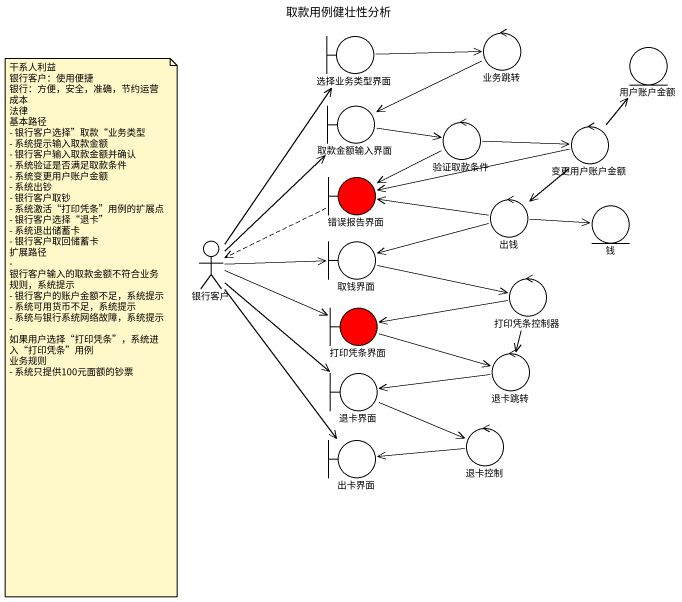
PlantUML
@startuml
title 取款用例健壮性分析
boundary 选择业务类型界面
control 业务跳转
entity 用户账户金额
boundary 取款金额输入界面
control 验证取款条件
control 变更用户账户金额
boundary 错误报告界面 #FF0000
control 出钱
entity 钱
actor 银行客户
boundary 取钱界面
boundary 打印凭条界面 #FF0000
control 打印凭条控制器
control 退卡跳转
boundary 退卡界面
control 退卡控制
boundary 出卡界面
选择业务类型界面 -right-> 业务跳转
业务跳转 -left-> 取款金额输入界面
取款金额输入界面 -right-> 验证取款条件
验证取款条件 -right-> 变更用户账户金额
验证取款条件 -left-> 错误报告界面
变更用户账户金额 -up-> 用户账户金额
变更用户账户金额 -left-> 错误报告界面
变更用户账户金额 --> 出钱
错误报告界面 .left.> 银行客户
出钱 -left-> 错误报告界面
出钱 -right-> 钱
出钱 -left-> 取钱界面
银行客户 -up-> 选择业务类型界面
银行客户 -up-> 取款金额输入界面
银行客户 -right-> 取钱界面
银行客户 -right-> 打印凭条界面
银行客户 --> 退卡界面
银行客户 --> 出卡界面
取钱界面 -right-> 打印凭条控制器
打印凭条界面 -right-> 退卡跳转
打印凭条控制器 -left-> 打印凭条界面
打印凭条控制器 --> 退卡跳转
退卡跳转 -left-> 退卡界面
退卡界面 -right-> 退卡控制
退卡控制 -left-> 出卡界面
note as N1
  干系人利益
  银行客户：使用便捷
  银行：方便，安全，准确，节约运营成本
  法律
  基本路径
  - 银行客户选择”取款“业务类型
  - 系统提示输入取款金额
  - 银行客户输入取款金额并确认
  - 系统验证是否满足取款条件
  - 系统变更用户账户金额
  - 系统出钞
  - 银行客户取钞
  - 系统激活“打印凭条”用例的扩展点
  - 银行客户选择“退卡”
  - 系统退出储蓄卡
  - 银行客户取回储蓄卡
  扩展路径
  - 银行客户输入的取款金额不符合业务规则，系统提示
  - 银行客户的账户金额不足，系统提示
  - 系统可用货币不足，系统提示
  - 系统与银行系统网络故障，系统提示
  - 如果用户选择“打印凭条”，系统进入“打印凭条”用例
  业务规则
  - 系统只提供100元面额的钞票
end note
@enduml
